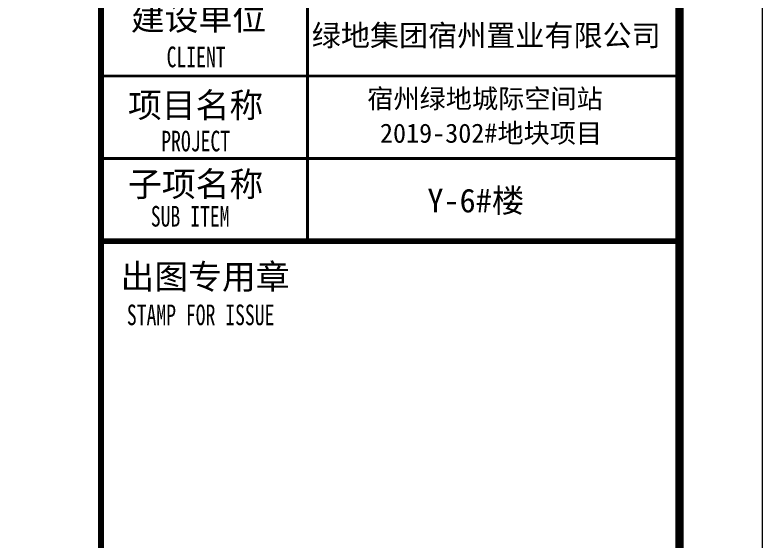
# Model space of a CAD drawing. Extents: x 2803505 to 5851001, y -1372902 to 24339.
# Drawn here: x 2943261 to 2952303, y -615488 to -609114 of the extents above; entities that cross this region are included whole.
import ezdxf

# ---------------------------------------------------------------- set-up
doc = ezdxf.new("R2010")
doc.units = 0
doc.header["$LTSCALE"] = 1000
doc.header["$MEASUREMENT"] = 0
doc.layers.add('!!电气', color=1, linetype='CONTINUOUS')
doc.layers.add('图签文字', color=4, linetype='CONTINUOUS')
doc.layers.add('图框', color=147, linetype='CONTINUOUS', lineweight=20)
doc.layers.add('图签', color=147, linetype='CONTINUOUS', lineweight=18)
doc.styles.add('宋体', font='', dxfattribs={"height": 4})
doc.styles.add('建筑图签-1', font='simhei.ttf', dxfattribs={"width": 0.7})
doc.styles.get('宋体').set_extended_font_data('SimSun')

# ---------------------------------------------------------------- blocks, each defined once
blk = doc.blocks.new('A$C3F294DF5')
at = {"layer": '图框'}
for points, const_width in [([(-7000, -700), (-7000, 39300)], 70), ([(-4500, 16300.3), (-4500, 20300.3)], 35), ([(-7000, 18300.3), (0, 18300.3)], 35), ([(-7000, 17300.3), (0, 17300.3)], 35), ([(0, 16300.3), (-7000, 16300.3)], 70)]:
    blk.add_lwpolyline(points, dxfattribs=dict(at, const_width=const_width))
at = {"layer": '图签', "color": 154, "style": '宋体'}
for s, height, p in [('绿地集团宿州置业有限公司', 258.013, (-4449.4, 18662)), ('宿州绿地城际空间站', 232.21, (-3778.3, 17909.3)), ('2019-302#地块项目', 232.212, (-3624.5, 17491.2)), ('Y-6#楼', 286.68, (-3050.8, 16647.8))]:
    blk.add_text(s, height=height, dxfattribs=at).set_placement(p)
at = {"layer": '图签文字', "color": 7, "style": '建筑图签-1'}
for s, p in [('建设单位', (-6639.8, 18855.1)), ('项目名称', (-6673.4, 17797.1)), ('子项名称', (-6673.4, 16840.4)), ('出图专用章', (-6764.1, 15718.1))]:
    blk.add_text(s, height=300, dxfattribs=at).set_placement(p)
at = {"layer": '图签文字', "style": '建筑图签-1', "width": 0.7}
for s, p in [('CLIENT', (-6206.2, 18406)), ('PROJECT', (-6271.1, 17386.8)), ('SUB ITEM', (-6397.6, 16475.7)), ('STAMP FOR ISSUE', (-6687.3, 15281.3))]:
    blk.add_text(s, height=250, dxfattribs=at).set_placement(p)

msp = doc.modelspace()

# ---------------------------------------------------------------- linework, layer by layer
at = {"layer": '图框'}
msp.add_lwpolyline([(2892903.3, -587899.4), (2952303.2, -587899.4), (2952303.2, -629853.6), (2892903.3, -629853.6)], close=True, dxfattribs=at)
at = {"layer": '图框', "const_width": 100}
msp.add_lwpolyline([(2895403.3, -628853.6), (2951303.3, -628853.6), (2951303.3, -588853.6), (2895403.3, -588853.6)], close=True, dxfattribs=at)

# ---------------------------------------------------------------- block references
at = {"layer": '!!电气'}
msp.add_blockref('A$C3F294DF5', (2951303.3, -628153.6), dxfattribs=at)

doc.saveas('drawing.dxf')
